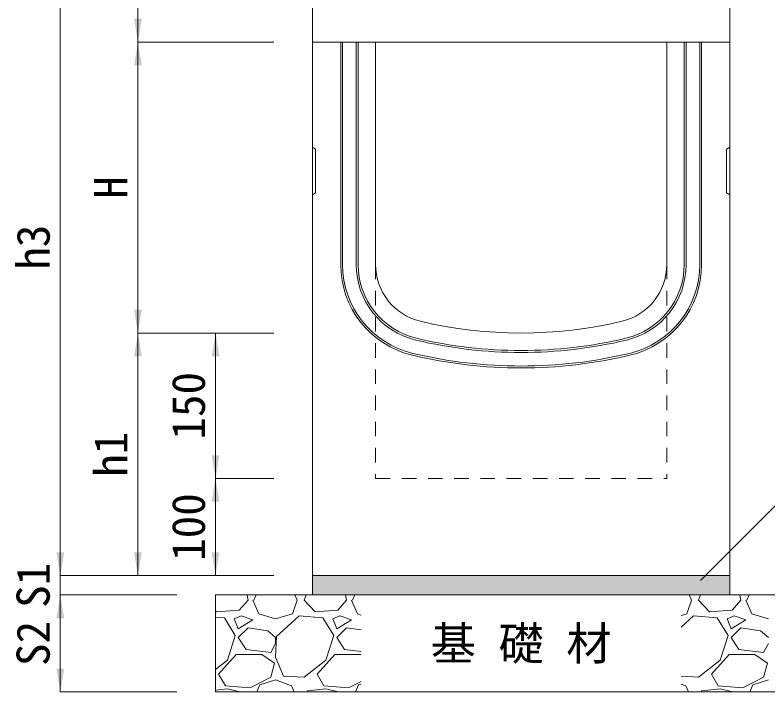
# Model space of a CAD drawing. Units: millimetres at full size, sheet at 1:20. Extents: x 0 to 8400, y 0 to 13400.
# Drawn here: x 1978 to 2754, y 10595 to 11293 of the extents above; entities that cross this region are included whole.
import ezdxf
from ezdxf.enums import TextEntityAlignment as Align

# ---------------------------------------------------------------- set-up
doc = ezdxf.new("R2010")
doc.units = ezdxf.units.MM
doc.header["$LTSCALE"] = 20
doc.linetypes.add('USER1', pattern=[1.35, 0.75, -0.6])
doc.layers.add('ハッチング', color=7, linetype='Continuous')
doc.layers.add('文字', color=7, linetype='Continuous')
for name, color, linetype, lineweight in [('ハッチング_基礎', 150, 'Continuous', 5), ('基礎', 3, 'Continuous', 20), ('寸法線', 7, 'Continuous', 13), ('引出線', 4, 'Continuous', 9), ('本体', 2, 'Continuous', 20), ('目地', 132, 'Continuous', 5), ('補助線', 8, 'Continuous', 20)]:
    doc.layers.add(name, color=color, linetype=linetype, lineweight=lineweight)
doc.styles.add('ＭＳ ゴシック', font='')
doc.styles.get('ＭＳ ゴシック').set_extended_font_data('MS Gothic')

# ---------------------------------------------------------------- blocks, each defined once
blk = doc.blocks.new('filled_arrow')
at = {"color": 0, "linetype": 'Continuous', "lineweight": -2}
blk.add_solid([(7.5, 1.25), (0, 0), (7.5, -1.25)], dxfattribs=at)

msp = doc.modelspace()

# ---------------------------------------------------------------- hatches: boundary and pattern name
at = {"layer": 'ハッチング'}
msp.add_hatch(color=256, dxfattribs=at).paths.add_polyline_path([(2715, 10695.09), (2715, 10715.09), (2285, 10715.09), (2285, 10695.09)])

# ---------------------------------------------------------------- linework, layer by layer
at = {"layer": 'ハッチング_基礎'}
for p, q in [((2217.49, 10694.79), (2216.31, 10695.09)), ((2218.5, 10689.71), (2217.49, 10694.79)), ((2224.6, 10689.71), (2226.9, 10695.09)), ((2266.82, 10695.09), (2269.3, 10689.71)), ((2276.42, 10689.71), (2278.43, 10695.09)), ((2319.09, 10694.79), (2317.91, 10695.09)), ((2320.1, 10689.71), (2319.09, 10694.79)), ((2326.2, 10689.71), (2328.5, 10695.09)), ((2673.22, 10695.09), (2675.7, 10689.71)), ((2682.82, 10689.71), (2684.83, 10695.09)), ((2725.49, 10694.79), (2724.31, 10695.09)), ((2726.5, 10689.71), (2725.49, 10694.79)), ((2732.6, 10689.71), (2734.9, 10695.09)), ((2218.5, 10689.71), (2209.36, 10679.55)), ((2223.58, 10689.71), (2229.68, 10675.49)), ((2264.22, 10675.49), (2269.3, 10689.71)), ((2287.59, 10677.52), (2276.42, 10689.71)), ((2320.1, 10689.71), (2310.96, 10679.55)), ((2325.18, 10689.71), (2331.28, 10675.49)), ((2670.62, 10675.49), (2675.7, 10689.71)), ((2693.99, 10677.52), (2682.82, 10689.71)), ((2726.5, 10689.71), (2717.36, 10679.55)), ((2731.58, 10689.71), (2737.68, 10675.49)), ((2185.99, 10677.52), (2185, 10678.6)), ((2209.36, 10679.55), (2185.99, 10677.52)), ((2310.96, 10679.55), (2287.59, 10677.52)), ((2717.36, 10679.55), (2693.99, 10677.52)), ((2194.12, 10671.42), (2185, 10672.18)), ((2205.3, 10653.14), (2194.12, 10671.42)), ((2211.39, 10673.46), (2204.28, 10670.41)), ((2204.28, 10670.41), (2208.34, 10660.25)), ((2223.58, 10669.39), (2211.39, 10673.46)), ((2229.68, 10675.49), (2246.95, 10670.41)), ((2246.95, 10670.41), (2264.22, 10675.49)), ((2271.34, 10673.46), (2247.97, 10652.12)), ((2295.72, 10671.42), (2271.34, 10673.46)), ((2306.9, 10653.14), (2295.72, 10671.42)), ((2312.99, 10673.46), (2305.88, 10670.41)), ((2305.88, 10670.41), (2309.94, 10660.25)), ((2325.18, 10669.39), (2312.99, 10673.46)), ((2331.28, 10675.49), (2335, 10674.39)), ((2665, 10673.83), (2670.62, 10675.49)), ((2677.74, 10673.46), (2665, 10661.83)), ((2702.12, 10671.42), (2677.74, 10673.46)), ((2713.3, 10653.14), (2702.12, 10671.42)), ((2719.39, 10673.46), (2712.28, 10670.41)), ((2712.28, 10670.41), (2716.34, 10660.25)), ((2731.58, 10669.39), (2719.39, 10673.46)), ((2737.68, 10675.49), (2754.95, 10670.41)), ((2208.34, 10660.25), (2223.58, 10669.39)), ((2309.94, 10660.25), (2325.18, 10669.39)), ((2716.34, 10660.25), (2731.58, 10669.39)), ((2218.5, 10661.26), (2208.34, 10651.1)), ((2238.82, 10658.22), (2218.5, 10661.26)), ((2246.95, 10651.1), (2238.82, 10658.22)), ((2320.1, 10661.26), (2309.94, 10651.1)), ((2335, 10659.03), (2320.1, 10661.26)), ((2726.5, 10661.26), (2716.34, 10651.1)), ((2746.82, 10658.22), (2726.5, 10661.26)), ((2754.95, 10651.1), (2746.82, 10658.22)), ((2197.17, 10627.74), (2205.3, 10653.14)), ((2208.34, 10651.1), (2216.47, 10638.91)), ((2247.97, 10652.12), (2246.95, 10630.78)), ((2246.95, 10645.01), (2246.95, 10651.1)), ((2298.77, 10627.74), (2306.9, 10653.14)), ((2309.94, 10651.1), (2318.07, 10638.91)), ((2705.17, 10627.74), (2713.3, 10653.14)), ((2716.34, 10651.1), (2724.47, 10638.91)), ((2216.47, 10638.91), (2241.87, 10635.86)), ((2241.87, 10635.86), (2246.95, 10645.01)), ((2318.07, 10638.91), (2335, 10636.88)), ((2724.47, 10638.91), (2749.87, 10635.86)), ((2749.87, 10635.86), (2754.95, 10645.01)), ((2188.02, 10613.51), (2206.31, 10633.83)), ((2206.31, 10633.83), (2232.73, 10633.83)), ((2232.73, 10633.83), (2245.94, 10624.69)), ((2289.62, 10613.51), (2307.91, 10633.83)), ((2307.91, 10633.83), (2334.33, 10633.83)), ((2334.33, 10633.83), (2335, 10633.37)), ((2696.02, 10613.51), (2714.31, 10633.83)), ((2714.31, 10633.83), (2740.73, 10633.83)), ((2740.73, 10633.83), (2753.94, 10624.69)), ((2185, 10618.33), (2197.17, 10627.74)), ((2245.94, 10624.69), (2241.87, 10610.46)), ((2246.95, 10630.78), (2255.08, 10611.48)), ((2276.42, 10610.46), (2298.77, 10627.74)), ((2682.82, 10610.46), (2705.17, 10627.74)), ((2753.94, 10624.69), (2749.87, 10610.46)), ((2195.14, 10601.32), (2188.02, 10613.51)), ((2241.87, 10610.46), (2220.54, 10599.29)), ((2255.08, 10611.48), (2276.42, 10610.46)), ((2296.74, 10601.32), (2289.62, 10613.51)), ((2665, 10611.31), (2682.82, 10610.46)), ((2703.14, 10601.32), (2696.02, 10613.51)), ((2749.87, 10610.46), (2728.54, 10599.29)), ((2220.54, 10599.29), (2195.14, 10601.32)), ((2227.59, 10595.09), (2230.7, 10602.34)), ((2230.7, 10602.34), (2246.95, 10607.42)), ((2246.95, 10607.42), (2263.21, 10601.32)), ((2263.21, 10601.32), (2266.09, 10595.09)), ((2322.14, 10599.29), (2296.74, 10601.32)), ((2335, 10606.03), (2322.14, 10599.29)), ((2329.19, 10595.09), (2332.3, 10602.34)), ((2332.3, 10602.34), (2335, 10603.18)), ((2665, 10603.05), (2669.61, 10601.32)), ((2669.61, 10601.32), (2672.49, 10595.09)), ((2728.54, 10599.29), (2703.14, 10601.32)), ((2735.59, 10595.09), (2738.7, 10602.34)), ((2738.7, 10602.34), (2754.95, 10607.42)), ((2197.17, 10598.27), (2185, 10596.99)), ((2209.91, 10595.09), (2197.17, 10598.27)), ((2279.03, 10595.09), (2279.46, 10596.24)), ((2298.77, 10598.27), (2279.46, 10596.24)), ((2311.51, 10595.09), (2298.77, 10598.27)), ((2685.43, 10595.09), (2685.86, 10596.24)), ((2705.17, 10598.27), (2685.86, 10596.24)), ((2717.91, 10595.09), (2705.17, 10598.27))]:
    msp.add_line(p, q, dxfattribs=at)
at = {"layer": '基礎', "lineweight": 13}
for p, q in [((2715, 10715.09), (2285, 10715.09)), ((2285, 10715.09), (2285, 10695.09)), ((2715, 10715.09), (2715, 10695.09)), ((2815, 10695.09), (2185, 10695.09)), ((2185, 10695.09), (2185, 10595.09)), ((2815, 10595.09), (2185, 10595.09))]:
    msp.add_line(p, q, dxfattribs=at)
at = {"layer": '寸法線'}
for p, q in [((2025, 11392.09), (2025, 10715.09)), ((2105, 11265.09), (2105, 11392.09)), ((2105, 11265.09), (2105, 10965.09)), ((2245, 11265.09), (2105, 11265.09)), ((2245, 11265.09), (2105, 11265.09)), ((2245, 10965.09), (2105, 10965.09)), ((2105, 10965.09), (2105, 10715.09)), ((2245, 10965.09), (2105, 10965.09)), ((2185, 10815.09), (2185, 10965.09)), ((2245, 10965.09), (2185, 10965.09)), ((2245, 10815.09), (2185, 10815.09)), ((2185, 10715.09), (2185, 10815.09)), ((2245, 10815.09), (2185, 10815.09)), ((2025, 10763.09), (2025, 10647.09)), ((2245, 10715.09), (2025, 10715.09)), ((2245, 10715.09), (2025, 10715.09)), ((2245, 10715.09), (2105, 10715.09)), ((2245, 10715.09), (2185, 10715.09)), ((2145, 10695.09), (2025, 10695.09)), ((2025, 10695.09), (2025, 10595.09)), ((2145, 10695.09), (2025, 10695.09)), ((2145, 10595.09), (2025, 10595.09))]:
    msp.add_line(p, q, dxfattribs=at)
at = {"layer": '引出線', "lineweight": 13}
msp.add_lwpolyline([(2684.84, 10709.99), (2773.79, 10798.94), (3152.01, 10798.94)], dxfattribs=at)
at = {"layer": '本体'}
for p, q in [((2285, 11392.09), (2285, 11265.09)), ((2715, 11392.09), (2715, 11265.09)), ((2285, 11265.09), (2285, 10715.09)), ((2285, 11265.09), (2350, 11265.09)), ((2285, 11265.09), (2715, 11265.09)), ((2350, 11265.09), (2350, 11035.61)), ((2650, 11265.09), (2715, 11265.09)), ((2650, 11265.09), (2650, 11035.61)), ((2715, 11265.09), (2715, 10715.09)), ((2285, 10715.09), (2715, 10715.09))]:
    msp.add_line(p, q, dxfattribs=at)
at = {"layer": '本体', "lineweight": 9}
for p, q in [((2285, 11156.59), (2288.2, 11154.59)), ((2288.2, 11154.59), (2288.2, 11109.59)), ((2715, 11156.59), (2711.8, 11154.59)), ((2711.8, 11154.59), (2711.8, 11109.59)), ((2288.2, 11109.59), (2285, 11107.59)), ((2711.8, 11109.59), (2715, 11107.59))]:
    msp.add_line(p, q, dxfattribs=at)
at = {"layer": '本体', "linetype": 'USER1', "lineweight": 15}
for p, q in [((2350, 11035.61), (2350, 10815.09)), ((2650, 11035.61), (2650, 10815.09)), ((2350, 10815.09), (2650, 10815.09))]:
    msp.add_line(p, q, dxfattribs=at)
at = {"layer": '本体'}
for centre, radius, start, end in [((2410, 11035.61), 60, 180, 256.65764), ((2590, 11035.61), 60, 283.34236, 0), ((2500, 11415.09), 450, 256.65764, 283.34236)]:
    msp.add_arc(centre, radius, start, end, dxfattribs=at)
at = {"layer": '目地'}
for p, q in [((2314, 11265.09), (2314, 11035.61)), ((2316, 11265.09), (2316, 11035.61)), ((2330, 11265.09), (2330, 11035.61)), ((2332, 11265.09), (2332, 11035.61)), ((2668, 11035.61), (2668, 11265.09)), ((2670, 11035.61), (2670, 11265.09)), ((2684, 11035.61), (2684, 11265.09)), ((2686, 11035.61), (2686, 11265.09))]:
    msp.add_line(p, q, dxfattribs=at)
for centre, radius, start, end in [((2410, 11035.61), 96, 180, 256.65764), ((2410, 11035.61), 94, 180, 256.65764), ((2410, 11035.61), 80, 180, 256.65764), ((2410, 11035.61), 78, 180, 256.65764), ((2590, 11035.61), 78, 283.34236, 0), ((2590, 11035.61), 80, 283.34236, 0), ((2590, 11035.61), 94, 283.34236, 0), ((2590, 11035.61), 96, 283.34236, 0), ((2500, 11415.09), 470, 256.65764, 283.34236), ((2500, 11415.09), 468, 256.65764, 283.34236), ((2500, 11415.09), 486, 256.65764, 283.34236), ((2500, 11415.09), 484, 256.65764, 283.34236)]:
    msp.add_arc(centre, radius, start, end, dxfattribs=at)
at = {"layer": '補助線'}
msp.add_line((2350, 11265.09), (2650, 11265.09), dxfattribs=at)

# ---------------------------------------------------------------- block references
at = {"layer": '寸法線', "xscale": 3.2, "yscale": 3.2}
for p, rotation in [((2105, 11265.09), 90), ((2105, 11265.09), 270), ((2105, 10965.09), 90), ((2105, 10965.09), 270), ((2185, 10965.09), 270), ((2185, 10815.09), 90), ((2185, 10815.09), 270), ((2025, 10715.09), 90), ((2025, 10715.09), 90), ((2105, 10715.09), 90), ((2185, 10715.09), 90), ((2025, 10695.09), 270), ((2025, 10695.09), 270), ((2025, 10595.09), 90)]:
    msp.add_blockref('filled_arrow', p, dxfattribs=dict(at, rotation=rotation))
at = {"layer": '引出線', "lineweight": 13, "xscale": 0.133, "yscale": 0.133, "rotation": 45}
msp.add_blockref('filled_arrow', (2684.84, 10709.99), dxfattribs=at)

# ---------------------------------------------------------------- texts
at = {"layer": '寸法線', "style": 'ＭＳ ゴシック'}
for s, p in [('H', (2077, 11115.09)), ('h3', (1997, 11053.59)), ('150', (2157, 10890.09)), ('h1', (2077, 10840.09)), ('100', (2157, 10765.09)), ('S1', (1997, 10705.09)), ('S2', (1997, 10645.09))]:
    msp.add_text(s, height=34.18, rotation=90, dxfattribs=at).set_placement(p, align=Align.MIDDLE_CENTER)
at = {"layer": '文字', "style": 'ＭＳ ゴシック'}
msp.add_text('基 礎 材', height=34.18, dxfattribs=at).set_placement((2500, 10645.09), align=Align.MIDDLE_CENTER)

doc.saveas('drawing.dxf')
